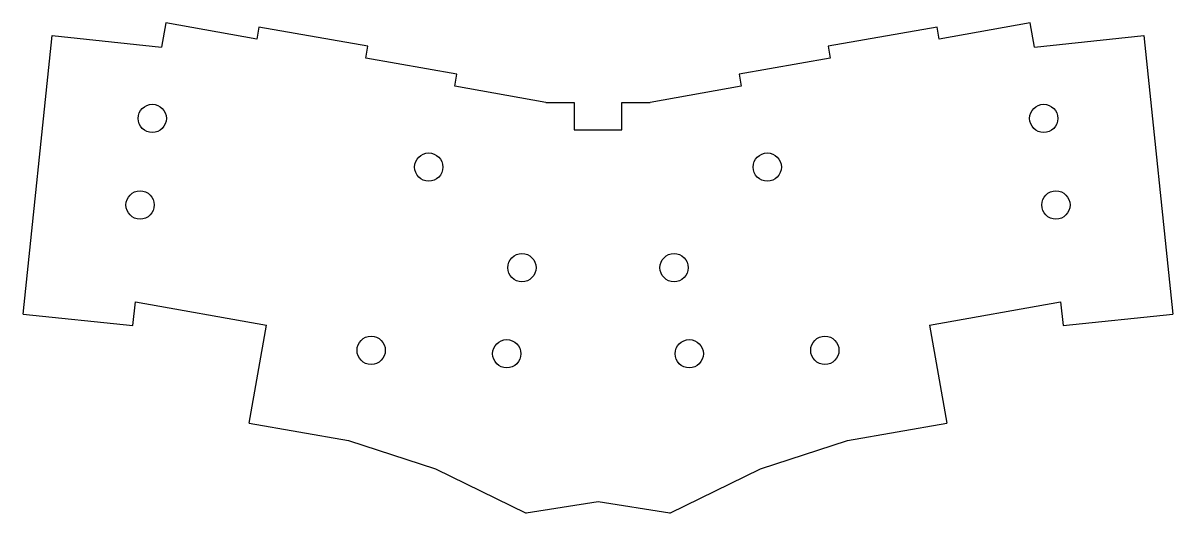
# Model space of a CAD drawing. Header units: millimetres. Extents: x 95 to 319, y -160 to -64.
import ezdxf

# ---------------------------------------------------------------- set-up
doc = ezdxf.new("R2010")
doc.units = ezdxf.units.MM

msp = doc.modelspace()

# ---------------------------------------------------------------- linework, layer by layer
for p, q in [((122.9, -64.2), (122.07, -68.89)), ((140.62, -67.33), (122.9, -64.2)), ((291.04, -64.2), (273.32, -67.33)), ((291.87, -68.89), (291.04, -64.2)), ((95.14, -120.86), (100.84, -66.66)), ((100.84, -66.66), (122.07, -68.89)), ((141.03, -64.99), (140.62, -67.33)), ((162.21, -68.72), (141.03, -64.99)), ((272.91, -64.99), (251.73, -68.72)), ((273.32, -67.33), (272.91, -64.99)), ((291.87, -68.89), (313.1, -66.66)), ((313.1, -66.66), (318.8, -120.86)), ((161.8, -71.06), (162.21, -68.72)), ((251.73, -68.72), (252.14, -71.06)), ((179.52, -74.19), (161.8, -71.06)), ((252.14, -71.06), (234.42, -74.19)), ((179.11, -76.53), (179.52, -74.19)), ((234.42, -74.19), (234.83, -76.53)), ((196.84, -79.65), (179.11, -76.53)), ((234.83, -76.53), (217.1, -79.65)), ((196.84, -79.65), (202.32, -79.65)), ((202.32, -79.65), (202.32, -85.03)), ((211.62, -79.65), (217.1, -79.65)), ((211.62, -85.03), (211.62, -79.65)), ((202.32, -85.03), (211.62, -85.03)), ((116.52, -123.1), (117, -118.51)), ((117, -118.51), (142.5, -123)), ((271.44, -123), (296.94, -118.51)), ((296.94, -118.51), (297.42, -123.1)), ((95.14, -120.86), (116.52, -123.1)), ((139.14, -142.08), (142.5, -123)), ((271.44, -123), (274.8, -142.08)), ((297.42, -123.1), (318.8, -120.86)), ((139.14, -142.08), (158.47, -145.49)), ((255.47, -145.49), (274.8, -142.08)), ((158.47, -145.49), (175.35, -150.98)), ((238.59, -150.98), (255.47, -145.49)), ((175.35, -150.98), (193, -159.58)), ((220.94, -159.58), (238.59, -150.98)), ((206.97, -157.41), (193, -159.58)), ((220.94, -159.58), (206.97, -157.41))]:
    msp.add_line(p, q)
for centre in [(120.28, -82.78), (293.66, -82.78), (174.05, -92.26), (239.89, -92.26), (117.92, -99.63), (296.02, -99.63), (192.18, -111.83), (221.76, -111.83), (162.85, -127.92), (251.09, -127.92), (189.23, -128.58), (224.71, -128.58)]:
    msp.add_circle(centre, 2.75)

doc.saveas('drawing.dxf')
